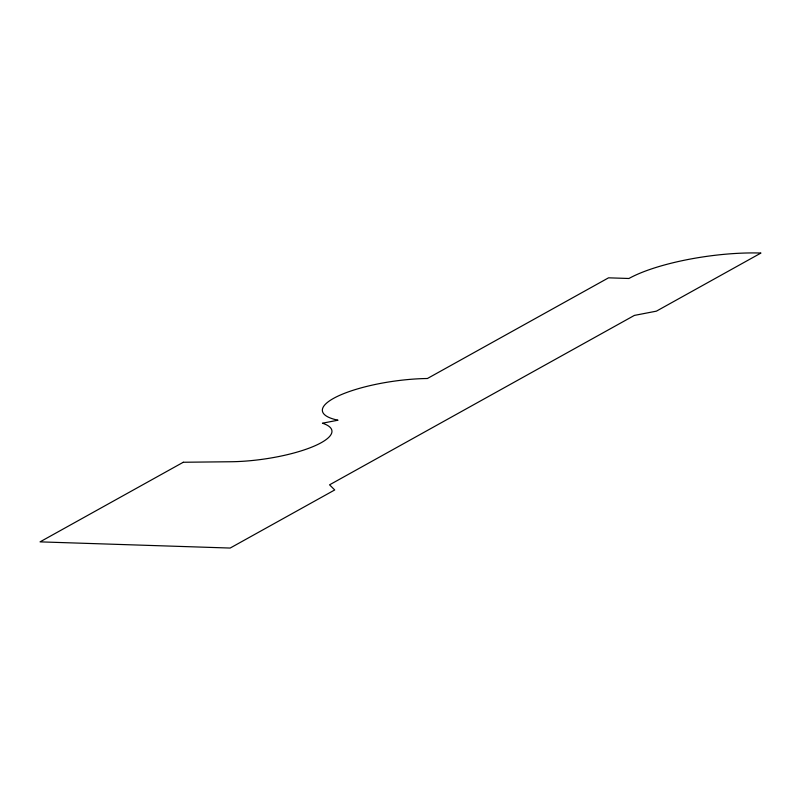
<?xml version="1.0" encoding="UTF-8"?>
<svg xmlns="http://www.w3.org/2000/svg" width="801" height="801" viewBox="0 0 801 801"><rect width="100%" height="100%" fill="white"/><g stroke="black" fill="none" stroke-linecap="round" stroke-linejoin="round"><path stroke-width="1.2" d="M183.279 462.257L40.05 541.866L230.167 548.054L334.718 489.952L329.561 484.825L634.392 315.404L656.399 311.158L760.95 253.046A96.761 25.041 -8 0 0 628.925 278.488L608.55 277.827L427.414 378.503A75.264 19.484 -8 0 0 338.282 395.974A75.264 19.484 -8 0 0 338.002 420.205L322.443 423.208A72.14 18.673 -8 0 1 313.361 446.467A72.14 18.673 -8 0 1 230.828 461.746L183.279 462.257"/></g></svg>
